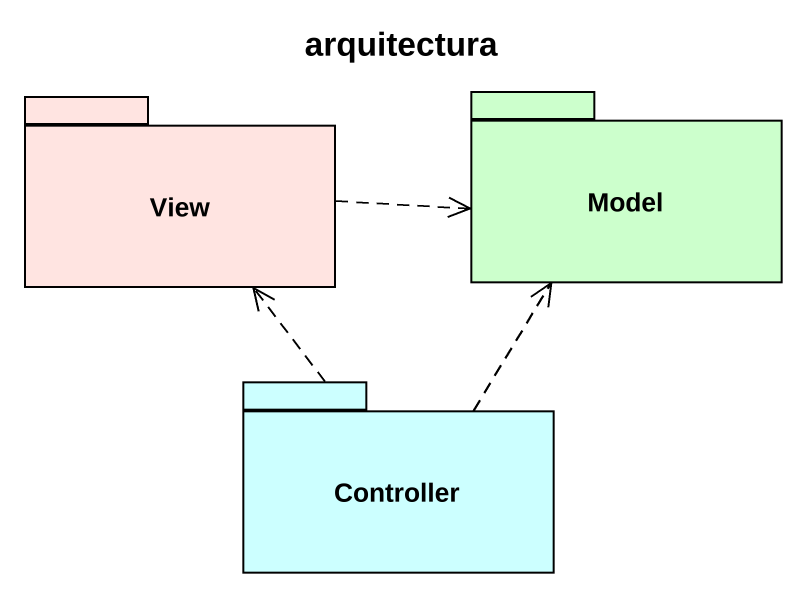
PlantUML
@startuml
title arquitectura
package View #FFE4E1 {
}
package Model #CCFFCC {
}
package Controller #CCFFFF {
}
View .right.> Model
Controller .up.> View
Controller .up.> Model
@enduml
